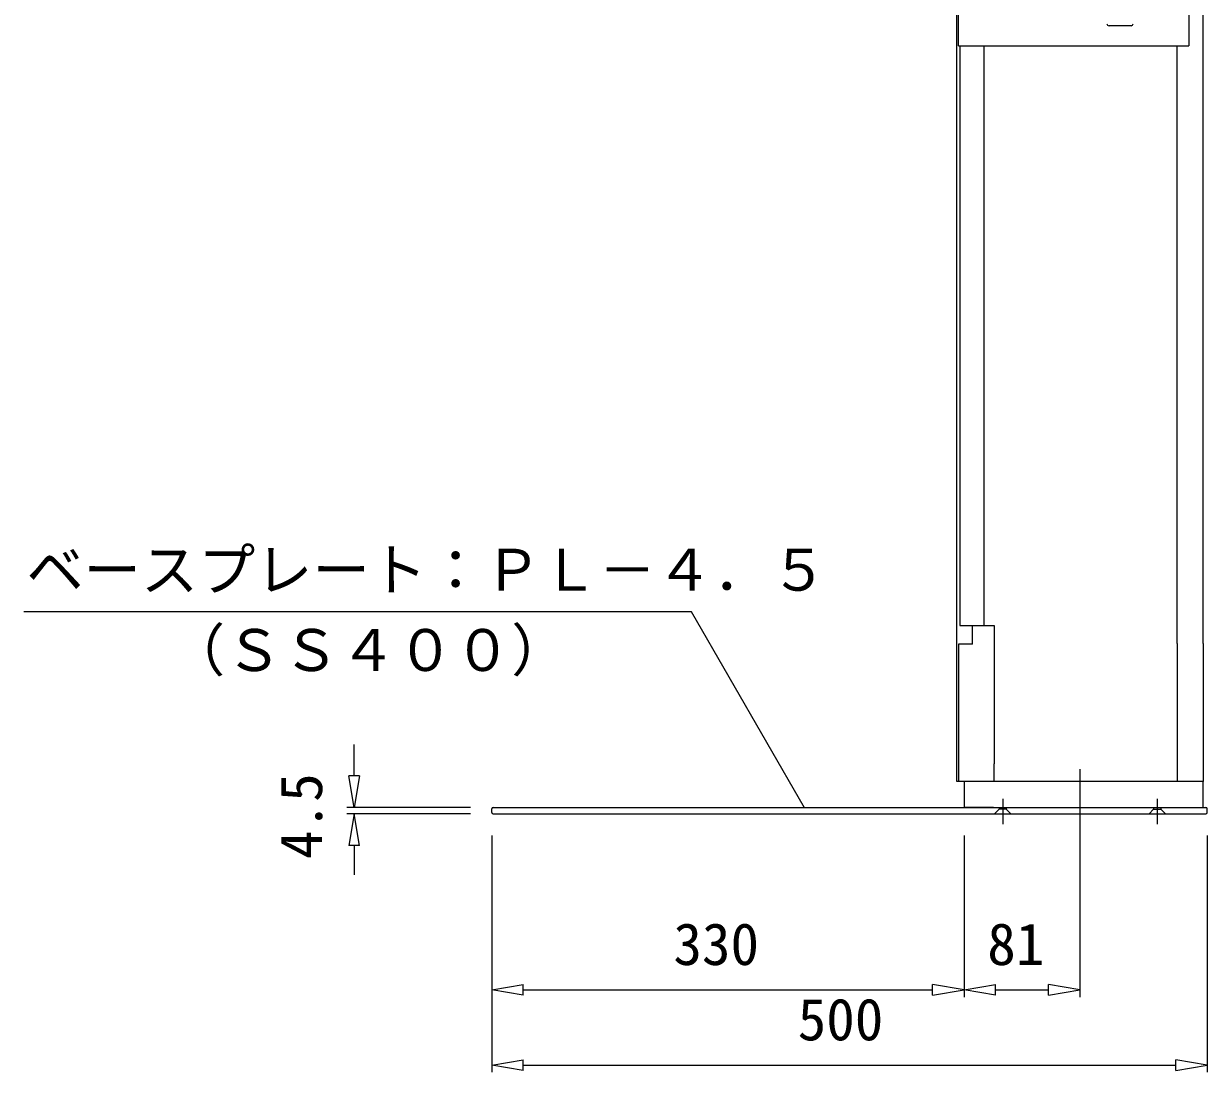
# Model space of a CAD drawing. Units: millimetres on the paper, with parts at other scales. Extents: x -192 to 192, y -136 to 136.
# Drawn here: x 3.06 to 44.42, y -92.04 to -55.41 of the extents above; entities that cross this region are included whole.
import ezdxf
from ezdxf.enums import TextEntityAlignment as Align

# ---------------------------------------------------------------- set-up
doc = ezdxf.new("R2010")
doc.units = ezdxf.units.MM
doc.linetypes.add('USER1', pattern=[3, 1, -2])
doc.linetypes.add('USER5', pattern=[24, 12, -5, 2, -5])
for name, color, linetype, lineweight in [('0-1_1-0', 7, 'Continuous', 18), ('0-2_1-1', 7, 'Continuous', 18), ('0-3_1-2', 7, 'USER5', 9), ('0-C_2-4', 7, 'Continuous', 18), ('0-E_2-7', 7, 'Continuous', 18), ('0-F_2-8', 6, 'Continuous', 18), ('1-3_2-C', 7, 'USER1', 9)]:
    doc.layers.add(name, color=color, linetype=linetype, lineweight=lineweight)
doc.styles.add('ＭＳ ゴシック', font='')
doc.styles.get('ＭＳ ゴシック').set_extended_font_data('MS Gothic')

msp = doc.modelspace()

# ---------------------------------------------------------------- linework, layer by layer
at = {"layer": '0-1_1-0'}
for p, q in [((19.424, -82.958), (19.424, -82.833)), ((19.474, -82.783), (44.374, -82.783)), ((19.474, -83.008), (44.374, -83.008)), ((44.424, -82.958), (44.424, -82.833))]:
    msp.add_line(p, q, dxfattribs=at)
for centre, start, end in [((19.474, -82.833), 90, 180), ((19.474, -82.958), 180, 270), ((44.374, -82.833), 0, 90), ((44.374, -82.958), 270, 0)]:
    msp.add_arc(centre, 0.05, start, end, dxfattribs=at)
at = {"layer": '0-2_1-1'}
for p, q in [((37.149, -82.848), (36.989, -83.008)), ((37.149, -82.783), (37.149, -82.848)), ((37.399, -82.848), (37.149, -82.848)), ((37.399, -82.783), (37.399, -82.848)), ((37.399, -82.848), (37.559, -83.008)), ((42.549, -82.848), (42.389, -83.008)), ((42.549, -82.783), (42.549, -82.848)), ((42.549, -82.848), (42.799, -82.848)), ((42.799, -82.783), (42.799, -82.848)), ((42.799, -82.848), (42.959, -83.008))]:
    msp.add_line(p, q, dxfattribs=at)
at = {"layer": '0-3_1-2'}
for p, q in [((39.974, -81.449), (39.974, -84.41)), ((37.274, -82.479), (37.274, -83.37)), ((42.674, -82.479), (42.674, -83.37))]:
    msp.add_line(p, q, dxfattribs=at)
at = {"layer": '0-C_2-4'}
for p, q in [((44.274, -77.058), (44.274, 13.942)), ((35.724, -56.183), (35.724, -54.733)), ((43.774, -54.733), (43.774, -56.183)), ((35.724, -56.183), (43.374, -56.183)), ((35.774, -56.183), (35.774, -76.433)), ((36.624, -76.433), (36.624, -56.183)), ((43.374, -56.183), (43.774, -56.183)), ((43.374, -77.058), (43.374, -56.183)), ((35.774, -76.433), (36.974, -76.433)), ((36.224, -77.083), (36.224, -76.433)), ((36.974, -76.433), (36.974, -77.083)), ((35.724, -77.083), (35.724, -81.883)), ((36.224, -77.083), (35.724, -77.083)), ((36.974, -77.083), (36.974, -81.258)), ((43.374, -77.058), (43.374, -81.883)), ((44.274, -77.058), (44.274, -81.883)), ((36.974, -81.883), (36.974, -81.258)), ((35.924, -81.883), (35.924, -82.783)), ((37.037, -81.883), (36.949, -81.883)), ((43.374, -81.883), (43.287, -81.883)), ((44.274, -82.783), (44.274, -81.883)), ((36.949, -82.783), (35.924, -82.783)), ((36.949, -82.783), (43.374, -82.783)), ((43.374, -82.783), (44.274, -82.783))]:
    msp.add_line(p, q, dxfattribs=at)
msp.add_lwpolyline([(44.274, -81.883), (35.674, -81.883), (35.674, 13.942)], dxfattribs=at)
at = {"layer": '0-E_2-7', "color": 5}
for p, q in [((26.401, -75.951), (3.065, -75.951)), ((30.351, -82.794), (26.401, -75.951))]:
    msp.add_line(p, q, dxfattribs=at)
at = {"layer": '0-F_2-8', "color": 5}
for p, q in [((14.612, -81.683), (14.612, -80.583)), ((18.675, -82.783), (14.362, -82.783)), ((18.675, -83.008), (14.362, -83.008)), ((19.424, -83.763), (19.424, -92.036)), ((35.924, -83.763), (35.924, -89.406)), ((39.974, -83.763), (39.974, -89.406)), ((44.424, -83.763), (44.424, -92.036)), ((14.612, -84.108), (14.612, -85.138)), ((20.524, -89.156), (34.824, -89.156)), ((37.024, -89.156), (38.874, -89.156)), ((20.524, -91.786), (43.324, -91.786))]:
    msp.add_line(p, q, dxfattribs=at)
at = {"layer": '0-F_2-8'}
for p, q in [((14.795, -81.683), (14.429, -81.683)), ((14.612, -82.783), (14.429, -81.683)), ((14.795, -81.683), (14.612, -82.783)), ((14.612, -83.008), (14.429, -84.108)), ((14.795, -84.108), (14.612, -83.008)), ((14.795, -84.108), (14.429, -84.108)), ((19.424, -89.156), (20.524, -88.973)), ((20.524, -89.339), (19.424, -89.156)), ((20.524, -89.339), (20.524, -88.973)), ((34.824, -89.339), (34.824, -88.973)), ((35.924, -89.156), (34.824, -88.973)), ((34.824, -89.339), (35.924, -89.156)), ((35.924, -89.156), (37.024, -88.973)), ((37.024, -89.339), (35.924, -89.156)), ((37.024, -89.339), (37.024, -88.973)), ((38.874, -89.339), (38.874, -88.973)), ((39.974, -89.156), (38.874, -88.973)), ((38.874, -89.339), (39.974, -89.156)), ((19.424, -91.786), (20.524, -91.603)), ((20.524, -91.97), (19.424, -91.786)), ((20.524, -91.97), (20.524, -91.603)), ((43.324, -91.97), (43.324, -91.603)), ((44.424, -91.786), (43.324, -91.603)), ((43.324, -91.97), (44.424, -91.786))]:
    msp.add_line(p, q, dxfattribs=at)
at = {"layer": '1-3_2-C', "linetype": 'Continuous'}
msp.add_line((41.758, -55.483), (40.99, -55.483), dxfattribs=at)
for centre, start, end in [((40.99, -55.408), 181, 270), ((41.758, -55.408), 270, 359)]:
    msp.add_arc(centre, 0.075, start, end, dxfattribs=at)

# ---------------------------------------------------------------- texts
at = {"layer": '0-E_2-7', "style": 'ＭＳ ゴシック'}
for s, p in [('ベースプレート：ＰＬ－４．５', (3.16, -75.654)), ('（ＳＳ４００）', (8.103, -78.458))]:
    msp.add_text(s, height=1.466, dxfattribs=at).set_placement(p, align=Align.BOTTOM_LEFT)
at = {"layer": '0-F_2-8', "color": 7, "style": 'ＭＳ ゴシック'}
msp.add_text('4.5', height=1.466, rotation=90, dxfattribs=at).set_placement((13.934, -84.584), align=Align.BOTTOM_LEFT)
for s, p in [('330', (25.768, -88.728)), ('81', (36.735, -88.728)), ('500', (30.111, -91.359))]:
    msp.add_text(s, height=1.466, dxfattribs=at).set_placement(p, align=Align.BOTTOM_LEFT)

doc.saveas('drawing.dxf')
